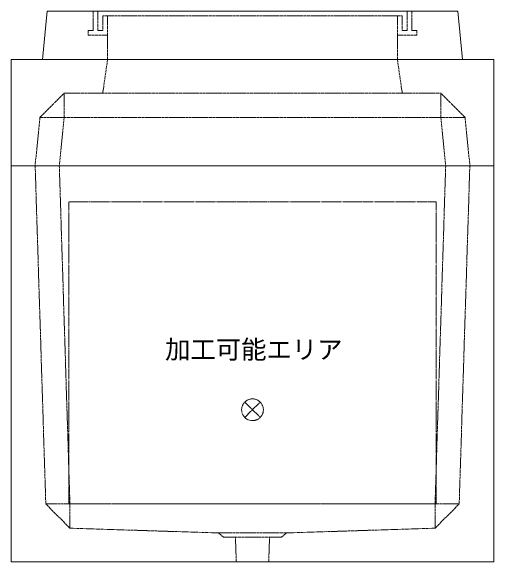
# Model space of a CAD drawing. Units: millimetres, scale not verified. Extents: x -2970 to 2970, y -2100 to 2100.
# Drawn here: x -530 to 470, y -1240 to -100 of the extents above; entities that cross this region are included whole.
import ezdxf
from ezdxf.enums import TextEntityAlignment as Align

# ---------------------------------------------------------------- set-up
doc = ezdxf.new("R2010")
doc.units = ezdxf.units.MM
doc.header["$LTSCALE"] = 10
doc.linetypes.add('LONG_DASHED1', pattern=[7, 6, -1])
doc.linetypes.add('LONG_DOUBLE_CHAIN', pattern=[21.8, 18, -1, 0.6, -0.6, 0.6, -1])
for name, color, linetype, lineweight in [('0-7_D-STR', 7, 'LONG_DASHED1', 9), ('0-9_D-STR-STR4', 134, 'LONG_DASHED1', 9), ('0-A_D-STR-STR5', 1, 'LONG_DOUBLE_CHAIN', 9)]:
    doc.layers.add(name, color=color, linetype=linetype, lineweight=lineweight)
doc.styles.add('ＭＳ ゴシック', font='')
doc.styles.get('ＭＳ ゴシック').set_extended_font_data('MS Gothic')

# ---------------------------------------------------------------- blocks, each defined once
blk = doc.blocks.new('A$C431D19D0')
at = {"layer": '0-7_D-STR'}
for p, q in [((-3000, 2200), (-3100, 1500)), ((3000, 2200), (3100, 1500)), ((-4400, 1000), (-3900, 1500)), ((-3900, 1500), (3900, 1500)), ((-3900, 1000), (-3900, 1500)), ((4400, 1000), (3900, 1500)), ((3900, 1000), (3900, 1500)), ((-4400, 1000), (-4500, 0)), ((-4400, 1000), (4400, 1000)), ((-3900, 1000), (-4000, 0)), ((3900, 1000), (4000, 0)), ((4400, 1000), (4500, 0))]:
    blk.add_line(p, q, dxfattribs=at)
at = {"layer": '0-7_D-STR', "linetype": 'Continuous'}
for p in [(5000, 2200), (-5000, 0)]:
    blk.add_line(p, (5000, 0), dxfattribs=at)
blk.add_lwpolyline([(-5000, 0), (-5000, 2200), (5000, 2200)], dxfattribs=at)
blk = doc.blocks.new('A$C019679C0')
at = {"layer": '0-7_D-STR', "linetype": 'Continuous'}
for p, q in [((-4350, 0), (-4250, 1000)), ((4250, 1000), (-4250, 1000)), ((4350, 0), (4250, 1000)), ((-4350, 0), (4350, 0))]:
    blk.add_line(p, q, dxfattribs=at)
at = {"layer": '0-7_D-STR'}
for p, q in [((-3000, 0), (-3000, 900)), ((3000, 900), (3000, 0))]:
    blk.add_line(p, q, dxfattribs=at)
at = {"layer": '0-9_D-STR-STR4'}
for points in [[(-3300, 1000), (-3300, 600), (-3400, 600), (-3400, 500), (-3000, 500)], [(-3000, 900), (-3100, 900), (-3100, 600), (-3200, 600), (-3200, 1000)], [(3300, 1000), (3300, 600), (3400, 600), (3400, 500), (3000, 500)], [(3100, 900), (3100, 600), (3200, 600), (3200, 1000)], [(-3000, 900), (3000, 900), (3100, 900)]]:
    blk.add_lwpolyline(points, dxfattribs=at)
blk = doc.blocks.new('A$C576C08F7')
at = {"layer": '0-7_D-STR', "linetype": 'Continuous'}
for p, q in [((-5000, 0), (5000, 0)), ((-5000, -8200), (-5000, 0)), ((5000, -8200), (5000, 0)), ((-5000, -8200), (5000, -8200))]:
    blk.add_line(p, q, dxfattribs=at)
at = {"layer": '0-7_D-STR'}
for p, q in [((-4500, 0), (-4280, -7000)), ((-4000, 0), (-3780, -7000)), ((4000, 0), (3780, -7000)), ((4500, 0), (4280, -7000)), ((-3780, -7500), (-4280, -7000)), ((4280, -7000), (-4280, -7000)), ((-3780, -7500), (-3780, -7000)), ((3780, -7500), (4280, -7000)), ((3780, -7500), (3780, -7000)), ((-3780, -7500), (-700, -7600)), ((3780, -7500), (700, -7600)), ((-600, -7690), (-700, -7600)), ((700, -7600), (-700, -7600)), ((600, -7690), (700, -7600)), ((600, -7690), (-600, -7690)), ((-336.2, -8200), (-352.5, -7690)), ((336.2, -8200), (352.5, -7690))]:
    blk.add_line(p, q, dxfattribs=at)
at = {"layer": '0-A_D-STR-STR5'}
for p, q in [((3800, -750), (3800, -7000)), ((3800, -7000), (-3800, -7000))]:
    blk.add_line(p, q, dxfattribs=at)
blk.add_lwpolyline([(3800, -750), (-3800, -750), (-3800, -7000)], dxfattribs=at)
blk = doc.blocks.new('A$C1C640AAB')
at = {"layer": '0-A_D-STR-STR5'}
for p, q in [((-159.1, -159.1), (159.1, 159.1)), ((-159.1, 159.1), (159.1, -159.1))]:
    blk.add_line(p, q, dxfattribs=at)
blk.add_circle((0, 0), 225, dxfattribs=at)
blk = doc.blocks.new('A$Cb5156d6e')
at = {"layer": '0-7_D-STR'}
blk.add_blockref('A$C576C08F7', (0, 0), dxfattribs=at)
at = {"layer": '0-A_D-STR-STR5'}
blk.add_blockref('A$C1C640AAB', (0, -5050), dxfattribs=at)

msp = doc.modelspace()

# ---------------------------------------------------------------- block references
at = {"layer": '0-7_D-STR', "xscale": 0.1, "yscale": 0.1}
for name, p in [('A$C019679C0', (-30, -200)), ('A$C431D19D0', (-30, -420)), ('A$Cb5156d6e', (-30, -420))]:
    msp.add_blockref(name, p, dxfattribs=at)

# ---------------------------------------------------------------- texts
at = {"layer": '0-A_D-STR-STR5', "style": 'ＭＳ ゴシック'}
msp.add_text('加工可能エリア', height=38.49, dxfattribs=at).set_placement((-211.06, -831.14), align=Align.BOTTOM_LEFT)

doc.saveas('drawing.dxf')
